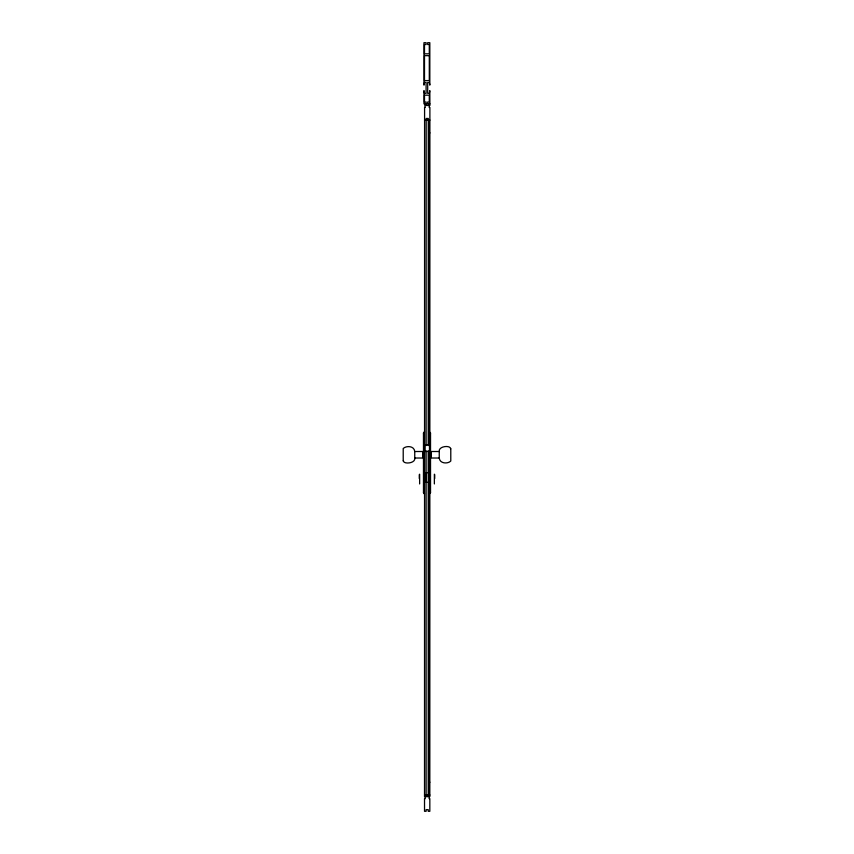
<?xml version="1.0" encoding="UTF-8"?>
<svg xmlns="http://www.w3.org/2000/svg" width="854" height="854" viewBox="0 0 854 854"><rect width="100%" height="100%" fill="white"/><g stroke="black" fill="none" stroke-linecap="round" stroke-linejoin="round"><path stroke-width="1.28" d="M403.216 461.043L403.216 448.489C406.301 445.521 414.265 445.735 414.745 451.51L414.745 458.022C415.887 463.594 402.789 464.597 403.387 460.519M450.784 448.489L450.784 461.043C447.795 464.117 439.671 463.733 439.255 458.022L439.255 451.51C438.305 445.98 450.869 444.849 450.613 449.012M424.523 493.793L423.477 492.715L423.477 433.074L424.523 431.996M430.523 492.715L429.477 493.793L429.477 431.996L430.523 433.074L430.523 492.715L429.829 492.715M426.178 103.836L423.958 103.836L423.958 90.631L424.491 93.332L426.093 93.332L426.093 82.432L424.491 82.432L423.958 85.133L423.958 42.7L426.093 42.7L426.093 44.536L424.491 44.536L424.491 53.823L429.295 53.823L429.295 44.536L427.694 44.536L427.694 42.7L429.829 42.7L429.829 85.133L429.295 82.432L427.694 82.432L427.694 93.332L429.295 93.332L429.829 90.631L429.893 105.469L429.188 105.469L429.188 107.433L429.893 107.433L429.829 796.665L429.124 796.665L429.124 798.639L429.829 798.639L429.829 811.3L428.238 811.3L428.238 809.677L426.114 809.677L426.114 811.3L424.523 811.3L424.523 798.639L425.217 798.639L425.217 796.665L424.523 796.665L424.587 107.433L425.281 107.433L424.587 103.836M429.893 103.836L427.694 103.836L427.694 102L429.295 102L429.295 95.168L424.491 95.168L424.491 102L426.093 102L426.178 105.469L428.292 105.469L428.292 103.836M426.114 119.603L428.238 119.603M424.523 120.104L429.893 120.104M429.188 132.914L429.893 132.914M423.477 433.074L424.171 433.074M429.829 433.074L430.523 433.074M429.477 444.923L424.94 444.923L424.94 451.424L429.477 451.424M414.745 451.51L422.773 451.51L422.773 458.022L414.745 458.022M439.255 451.51L431.227 451.51L431.227 458.022L439.255 458.022M428.206 472.657L425.762 472.657L425.762 482.361L428.206 482.361M423.477 492.715L424.171 492.715M429.124 782.211L429.829 782.211M424.523 795.031L429.893 795.021M434.718 474.632L434.718 478.539M434.366 474.183L434.366 483.94M429.188 120.104L429.188 432.658M429.188 492.609L429.188 795.021M428.238 445.564L428.292 118.471L426.178 118.471L426.114 445.564M428.238 450.891L428.238 796.665L426.114 796.665L426.114 450.891M426.274 472.657L426.274 482.361M424.171 431.996L424.171 493.793M419.634 474.183L419.634 483.94M419.282 474.632L419.282 478.539M429.295 55.659L424.491 55.659L424.491 80.596L429.295 80.596L429.295 55.659"/></g></svg>
